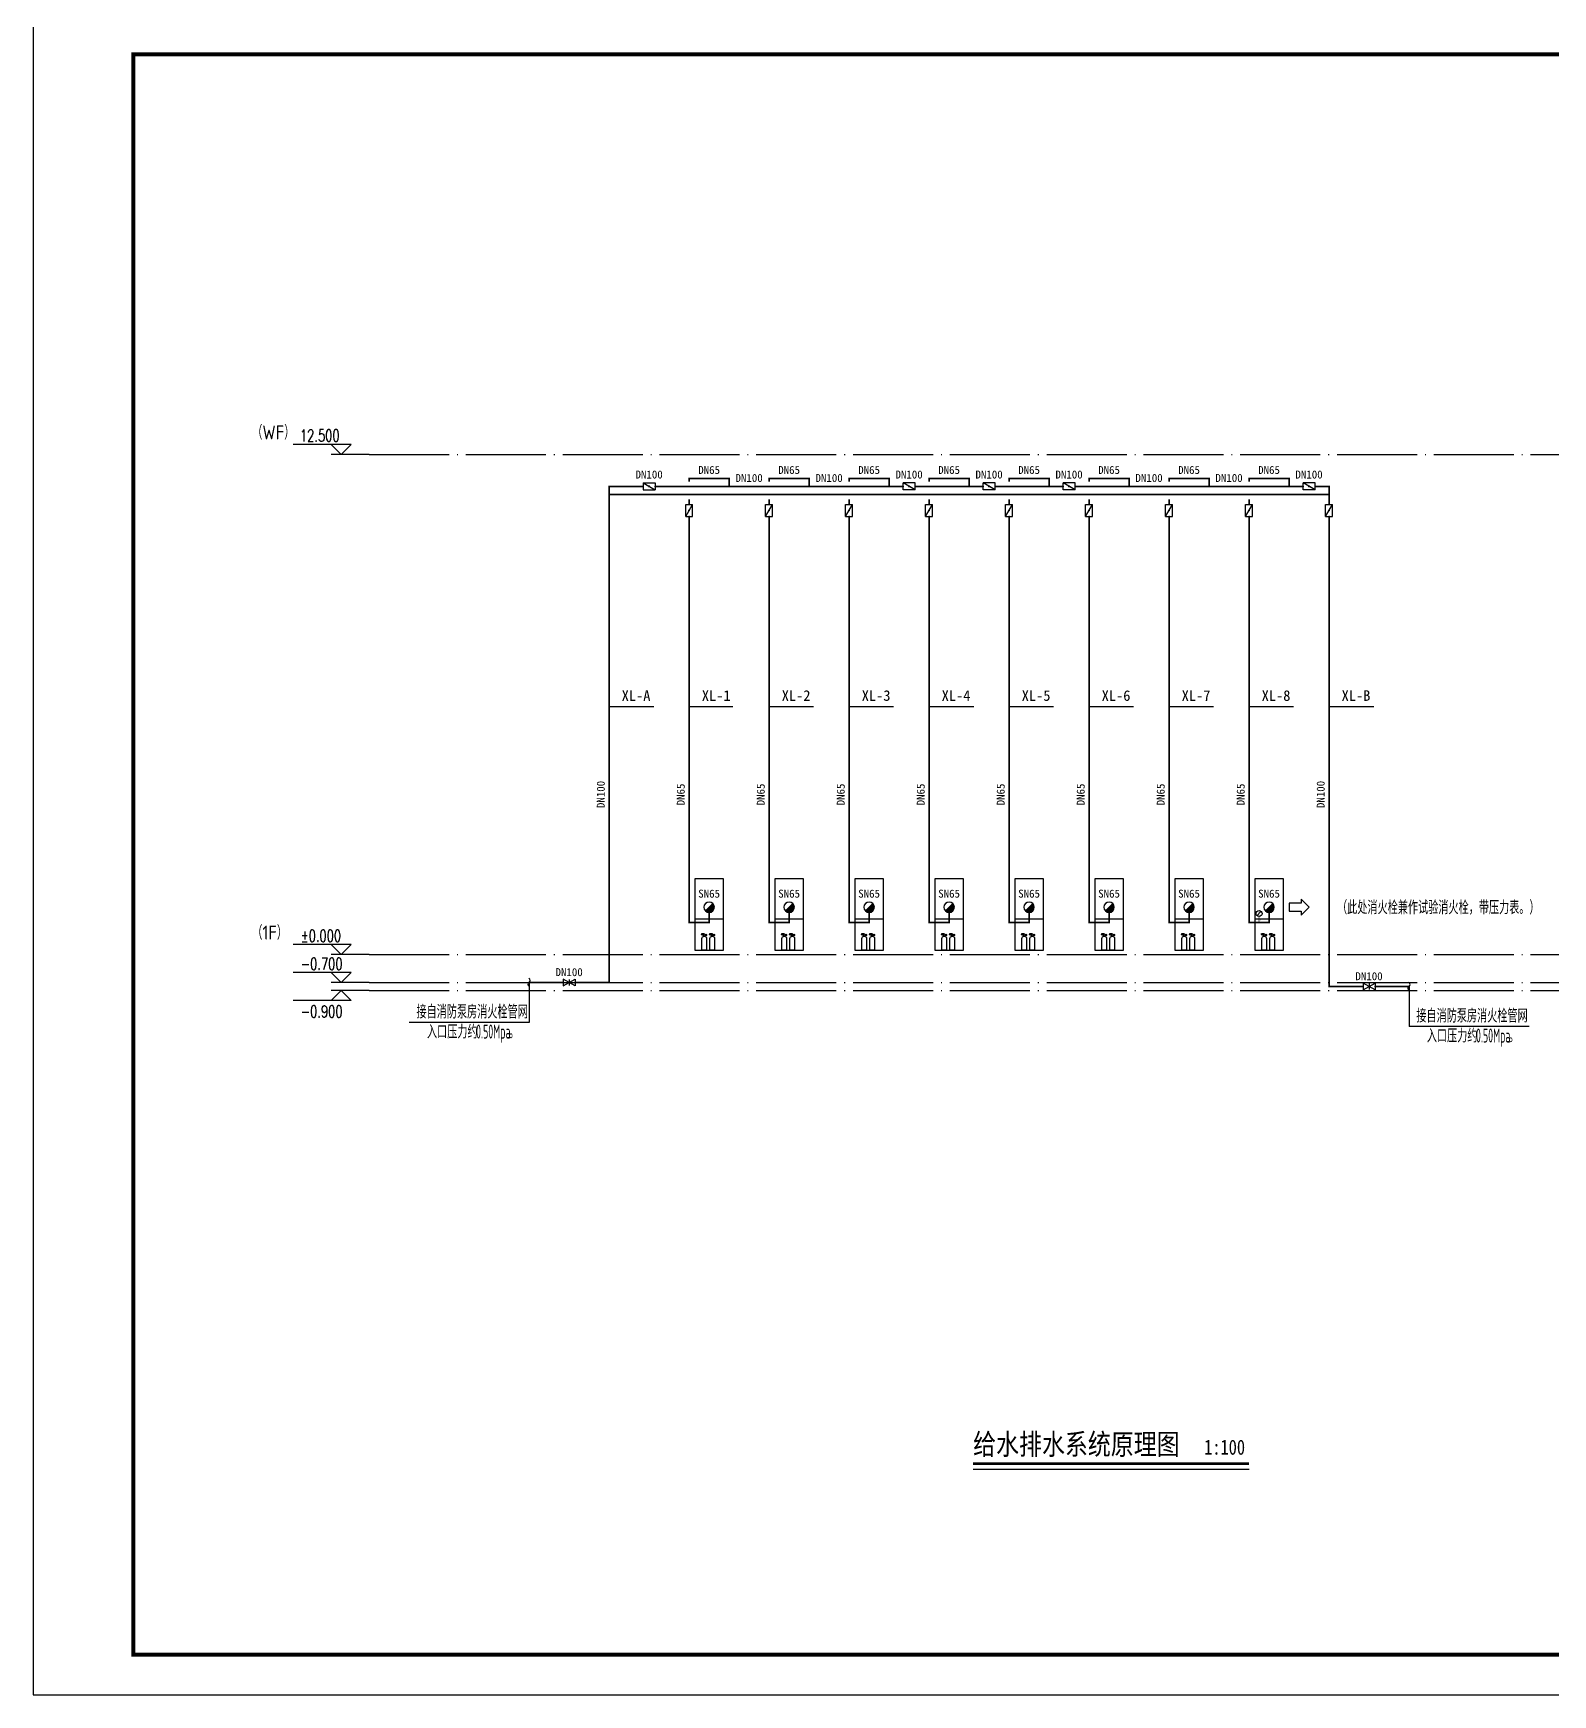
# Model space of a CAD drawing. Extents: x 12300 to 361047, y -1498650 to 1244242.
# Drawn here: x 230047 to 268041, y -77654 to -36129 of the extents above; entities that cross this region are included whole.
import ezdxf
from ezdxf.enums import TextEntityAlignment as Align

# ---------------------------------------------------------------- set-up
doc = ezdxf.new("R2010")
doc.units = 0
doc.header["$LTSCALE"] = 1000
doc.header["$MEASUREMENT"] = 0
doc.linetypes.add('CONTINOUS', pattern=[0])
doc.linetypes.add('DOTE', pattern=[2.42, 2, -0.2, 0.02, -0.2])
doc.layers.get('0').update_dxf_attribs({"color": 8, "linetype": 'CONTINUOUS'})
for name, color, linetype in [('DIM_ELEV', 8, 'CONTINUOUS'), ('DIM_SYMB', 8, 'CONTINUOUS'), ('DIM_消防', 1, 'CONTINUOUS'), ('EQUIP_消火栓', 7, 'CONTINUOUS'), ('EQUIP_消防', 7, 'CONTINUOUS'), ('GPSCOMMON', 8, 'CONTINUOUS'), ('PIPE-消防', 1, 'TG_X'), ('TEXT', 3, 'CONTINUOUS'), ('TEXT_消防', 1, 'CONTINUOUS'), ('TWT_TEXT', 7, 'CONTINUOUS'), ('TWT_TITLE', 7, 'CONTINUOUS'), ('VALVE_消防', 7, 'CONTINUOUS'), ('消防', 8, 'CONTINUOUS')]:
    doc.layers.add(name, color=color, linetype=linetype)
doc.styles.add('_TCH_DIM', font='SIMPLEX', dxfattribs={"bigfont": 'GBCBIG'})
doc.styles.add('_TWT_PIPEDN', font='', dxfattribs={"height": 3.5})
doc.styles.add('_TWT_SERIAL', font='', dxfattribs={"height": 3.5})
doc.styles.add('ht', font='simhei.ttf', dxfattribs={"width": 0.8})
doc.styles.get("Standard").update_dxf_attribs({"font": 'GBENOR', "bigfont": 'GBCBIG'})
doc.styles.add('TG_LINETYPE', font='', dxfattribs={"height": 1.5})
doc.styles.get('_TWT_PIPEDN').set_extended_font_data('SimSun')
doc.styles.get('_TWT_SERIAL').set_extended_font_data('SimSun')
doc.styles.get('TG_LINETYPE').set_extended_font_data('SimSun')
doc.linetypes.add('TG_X', pattern='A,2,-0.3,["X",TG_LINETYPE,S=0.1,R=0,X=-0.2,Y=-0.075],0', length=2.3)

# ---------------------------------------------------------------- blocks, each defined once
blk = doc.blocks.new('A$C15C232B9')
at = {"layer": 'GPSCOMMON', "color": 0}
for p, q in [((54, 400), (54, 382)), ((89, 400), (89, 381))]:
    blk.add_line(p, q, dxfattribs=at)
blk.add_lwpolyline([(0, 433), (46, 424), (46, 417), (0, 407)], close=True, dxfattribs=at)
blk.add_lwpolyline([(7, 319), (7, 0), (136, 0), (136, 319)], dxfattribs=at)
blk.add_circle((71, 419), 25.8, dxfattribs=at)
for centre, radius, start, end in [((71, 319), 64.6, 0, 180), ((114, 388), 72.3, 59.9224, 128.4308), ((132, 376), 76.9, 75.9367, 124.9306), ((121, 527), 104, 256.2297, 291.4401), ((111, 491), 77.5, 261.4149, 308.2617)]:
    blk.add_arc(centre, radius, start, end, dxfattribs=at)
blk = doc.blocks.new('XHSX')
at = {"layer": 'TWT_TEXT', "color": 0, "linetype": 'Continuous'}
blk.add_line((-267530, 156700), (-266830, 156700), dxfattribs=at)
blk.add_lwpolyline([(-267530, 155920), (-266830, 155920), (-266830, 157720), (-267530, 157720)], close=True, dxfattribs=at)
at = {"layer": '消防', "color": 8, "linetype": 'ByBlock', "xscale": 0.900000000372529, "yscale": 0.900000000372529, "zscale": 0.900000000372529}
for p in [(-267323, 155932, -42252), (-267122, 155932, -42252)]:
    blk.add_blockref('A$C15C232B9', p, dxfattribs=at)
blk = doc.blocks.new('$VALVE$00000316')
for p, q in [((-125, 72), (125, -72)), ((-125, 72), (-125, -72)), ((-125, 72), (125, 72)), ((125, 72), (125, -72)), ((-125, -72), (125, -72))]:
    blk.add_line(p, q)
at = {"const_width": 21.1}
blk.add_lwpolyline([(-11, 0, 1), (11, 0, 1)], format="xyb", close=True, dxfattribs=at)
for p in [(-125, 0), (125, 0)]:
    blk.add_point(p)
at = {"color": 7, "flags": 9}
for tag in ['XSIZE', 'YSIZE']:
    blk.add_attdef(tag, (0, 0), '', height=0.5, dxfattribs=at)
blk = doc.blocks.new('$TWTSYS$00000386')
blk.add_line((-93, 93, 0), (93, -93, 0))
blk.add_circle((0, 0, 0), 131)
at = {"color": 0}
for points in [[(34, -127, 0), (-127, 34, 0), (93, -93, 0), (-93, 93, 0)], [(-34, -127, 0), (-127, -34, 0), (34, -127, 0), (-127, 34, 0)], [(-93, -93, 0), (-93, -93, 0), (-34, -127, 0), (-127, -34, 0)]]:
    blk.add_solid(points, dxfattribs=at)
at = {"flags": 9}
blk.add_attdef('A', (0, 0, 0), '', height=0.00524, dxfattribs=at)
blk = doc.blocks.new('$VALVE$00000296')
for points in [[(-125, 72), (-125, -72), (125, 72), (125, -72), (-125, 72)], [(0, 60), (0, -64)]]:
    blk.add_lwpolyline(points)
for p in [(-125, 0), (125, 0)]:
    blk.add_point(p)
blk = doc.blocks.new('$TwtSys$00000132')
at = {"elevation": 0}
blk.add_lwpolyline([(7, -101, -0.575183), (0, 0, 0.604745), (-11, 101, 16.924828)], format="xyb", dxfattribs=at)
blk = doc.blocks.new('$VALVE$00000597')
blk.add_line((-93, 357), (93, 543))
blk.add_lwpolyline([(93, 543, 0, 50, 0), (-31, 456, 50, 50, 0)], format="xyseb")
for points, const_width in [([(0, 300), (0, 0)], 30), ([(0, 182), (75, 182), (75, 107)], 7.5)]:
    blk.add_lwpolyline(points, dxfattribs=dict(const_width=const_width))
blk.add_circle((0, 450), 150)

msp = doc.modelspace()

# ---------------------------------------------------------------- hatches: boundary and pattern name
at = {"layer": 'PIPE-消防'}
for points in [[(246446.8, -47253.9), (246446.8, -47233.9), (246426.8, -47233.9)], [(246446.8, -47253.9), (246426.8, -47253.9), (246426.8, -47233.9)], [(247446.8, -47253.9), (247446.8, -47233.9), (247466.8, -47233.9)], [(247446.8, -47253.9), (247466.8, -47253.9), (247466.8, -47233.9)], [(248446.8, -47253.9), (248446.8, -47233.9), (248426.8, -47233.9)], [(248446.8, -47253.9), (248426.8, -47253.9), (248426.8, -47233.9)], [(249446.8, -47253.9), (249446.8, -47233.9), (249466.8, -47233.9)], [(249446.8, -47253.9), (249466.8, -47253.9), (249466.8, -47233.9)], [(250446.8, -47253.9), (250446.8, -47233.9), (250426.8, -47233.9)], [(250446.8, -47253.9), (250426.8, -47253.9), (250426.8, -47233.9)], [(251446.8, -47253.9), (251446.8, -47233.9), (251466.8, -47233.9)], [(251446.8, -47253.9), (251466.8, -47253.9), (251466.8, -47233.9)], [(252446.8, -47253.9), (252446.8, -47233.9), (252426.8, -47233.9)], [(252446.8, -47253.9), (252426.8, -47253.9), (252426.8, -47233.9)], [(253446.8, -47253.9), (253446.8, -47233.9), (253466.8, -47233.9)], [(253446.8, -47253.9), (253466.8, -47253.9), (253466.8, -47233.9)], [(254446.8, -47253.9), (254446.8, -47233.9), (254426.8, -47233.9)], [(254446.8, -47253.9), (254426.8, -47253.9), (254426.8, -47233.9)], [(255446.8, -47253.9), (255446.8, -47233.9), (255466.8, -47233.9)], [(255446.8, -47253.9), (255466.8, -47253.9), (255466.8, -47233.9)], [(256446.8, -47253.9), (256446.8, -47233.9), (256426.8, -47233.9)], [(256446.8, -47253.9), (256426.8, -47253.9), (256426.8, -47233.9)], [(257446.8, -47253.9), (257446.8, -47233.9), (257466.8, -47233.9)], [(257446.8, -47253.9), (257466.8, -47253.9), (257466.8, -47233.9)], [(258446.8, -47253.9), (258446.8, -47233.9), (258426.8, -47233.9)], [(258446.8, -47253.9), (258426.8, -47253.9), (258426.8, -47233.9)], [(259446.8, -47253.9), (259446.8, -47233.9), (259466.8, -47233.9)], [(259446.8, -47253.9), (259466.8, -47253.9), (259466.8, -47233.9)], [(260446.8, -47253.9), (260446.8, -47233.9), (260426.8, -47233.9)], [(260446.8, -47253.9), (260426.8, -47253.9), (260426.8, -47233.9)], [(261446.8, -47253.9), (261446.8, -47233.9), (261466.8, -47233.9)], [(261446.8, -47253.9), (261466.8, -47253.9), (261466.8, -47233.9)], [(244446.8, -47453.9), (244446.8, -47433.9), (244426.8, -47433.9)], [(244446.8, -47453.9), (244426.8, -47453.9), (244426.8, -47433.9)], [(262446.8, -47453.9), (262446.8, -47433.9), (262466.8, -47433.9)], [(262446.8, -47453.9), (262466.8, -47453.9), (262466.8, -47433.9)], [(246446.8, -58353.9), (246446.8, -58373.9), (246426.8, -58373.9)], [(246446.8, -58353.9), (246426.8, -58353.9), (246426.8, -58373.9)], [(246946.8, -58353.9), (246946.8, -58373.9), (246966.8, -58373.9)], [(246946.8, -58353.9), (246966.8, -58353.9), (246966.8, -58373.9)], [(248446.8, -58353.9), (248446.8, -58373.9), (248426.8, -58373.9)], [(248446.8, -58353.9), (248426.8, -58353.9), (248426.8, -58373.9)], [(248946.8, -58353.9), (248946.8, -58373.9), (248966.8, -58373.9)], [(248946.8, -58353.9), (248966.8, -58353.9), (248966.8, -58373.9)], [(250446.8, -58353.9), (250446.8, -58373.9), (250426.8, -58373.9)], [(250446.8, -58353.9), (250426.8, -58353.9), (250426.8, -58373.9)], [(250946.8, -58353.9), (250946.8, -58373.9), (250966.8, -58373.9)], [(250946.8, -58353.9), (250966.8, -58353.9), (250966.8, -58373.9)], [(252446.8, -58353.9), (252446.8, -58373.9), (252426.8, -58373.9)], [(252446.8, -58353.9), (252426.8, -58353.9), (252426.8, -58373.9)], [(252946.8, -58353.9), (252946.8, -58373.9), (252966.8, -58373.9)], [(252946.8, -58353.9), (252966.8, -58353.9), (252966.8, -58373.9)], [(254446.8, -58353.9), (254446.8, -58373.9), (254426.8, -58373.9)], [(254446.8, -58353.9), (254426.8, -58353.9), (254426.8, -58373.9)], [(254946.8, -58353.9), (254946.8, -58373.9), (254966.8, -58373.9)], [(254946.8, -58353.9), (254966.8, -58353.9), (254966.8, -58373.9)], [(256446.8, -58353.9), (256446.8, -58373.9), (256426.8, -58373.9)], [(256446.8, -58353.9), (256426.8, -58353.9), (256426.8, -58373.9)], [(256946.8, -58353.9), (256946.8, -58373.9), (256966.8, -58373.9)], [(256946.8, -58353.9), (256966.8, -58353.9), (256966.8, -58373.9)], [(258446.8, -58353.9), (258446.8, -58373.9), (258426.8, -58373.9)], [(258446.8, -58353.9), (258426.8, -58353.9), (258426.8, -58373.9)], [(258946.8, -58353.9), (258946.8, -58373.9), (258966.8, -58373.9)], [(258946.8, -58353.9), (258966.8, -58353.9), (258966.8, -58373.9)], [(260446.8, -58353.9), (260446.8, -58373.9), (260426.8, -58373.9)], [(260446.8, -58353.9), (260426.8, -58353.9), (260426.8, -58373.9)], [(260946.8, -58353.9), (260946.8, -58373.9), (260966.8, -58373.9)], [(260946.8, -58353.9), (260966.8, -58353.9), (260966.8, -58373.9)], [(244446.8, -59853.9), (244446.8, -59873.9), (244466.8, -59873.9)], [(244446.8, -59853.9), (244466.8, -59853.9), (244466.8, -59873.9)], [(262446.8, -59953.9), (262426.8, -59953.9), (262426.8, -59973.9)], [(262446.8, -59953.9), (262446.8, -59973.9), (262426.8, -59973.9)]]:
    msp.add_hatch(color=256, dxfattribs=at).paths.add_polyline_path(points)

# ---------------------------------------------------------------- linework, layer by layer
at = {"color": 250, "linetype": 'DOTE'}
for p, q in [((238446.8, -46653.9), (278446.8, -46653.9)), ((238446.8, -59153.9), (278446.8, -59153.9)), ((238446.8, -59853.9), (278446.8, -59853.9)), ((238446.8, -60053.9), (278446.8, -60053.9))]:
    msp.add_line(p, q, dxfattribs=at)
at = {"layer": 'DIM_ELEV', "color": 3, "linetype": 'CONTINOUS'}
for p, q in [((237996.8, -46403.9), (236546.8, -46403.9)), ((237746.8, -46653.9), (237496.8, -46403.9)), ((237746.8, -46653.9), (237996.8, -46403.9)), ((238446.8, -46653.9), (237496.8, -46653.9)), ((237996.8, -58903.9), (236546.8, -58903.9)), ((237746.8, -59153.9), (237496.8, -58903.9)), ((237746.8, -59153.9), (237996.8, -58903.9)), ((238446.8, -59153.9), (237496.8, -59153.9)), ((237996.8, -59603.9), (236546.8, -59603.9)), ((237746.8, -59853.9), (237496.8, -59603.9)), ((237746.8, -59853.9), (237996.8, -59603.9)), ((238446.8, -59853.9), (237496.8, -59853.9)), ((237746.8, -60053.9), (237496.8, -60303.9)), ((238446.8, -60053.9), (237496.8, -60053.9)), ((237746.8, -60053.9), (237996.8, -60303.9)), ((237996.8, -60303.9), (236546.8, -60303.9))]:
    msp.add_line(p, q, dxfattribs=at)
at = {"layer": 'DIM_SYMB', "color": 3, "const_width": 70}
msp.add_lwpolyline([(253548, -71876.6), (260445.7, -71876.6)], dxfattribs=at)
at = {"layer": 'DIM_SYMB', "color": 3}
msp.add_lwpolyline([(253548, -72016.6), (260445.7, -72016.6)], dxfattribs=at)
at = {"layer": 'DIM_消防'}
for p, q in [((244446.8, -52953.9), (244646.8, -52953.9)), ((244646.8, -52953.9), (245568.3, -52953.9)), ((246446.8, -52953.9), (246646.8, -52953.9)), ((246646.8, -52953.9), (247541.6, -52953.9)), ((248446.8, -52953.9), (248646.8, -52953.9)), ((248646.8, -52953.9), (249554.3, -52953.9)), ((250446.8, -52953.9), (250646.8, -52953.9)), ((250646.8, -52953.9), (251554.3, -52953.9)), ((252446.8, -52953.9), (252646.8, -52953.9)), ((252646.8, -52953.9), (253563.2, -52953.9)), ((254446.8, -52953.9), (254646.8, -52953.9)), ((254646.8, -52953.9), (255554.3, -52953.9)), ((256446.8, -52953.9), (256646.8, -52953.9)), ((256646.8, -52953.9), (257558.1, -52953.9)), ((258446.8, -52953.9), (258646.8, -52953.9)), ((258646.8, -52953.9), (259555.6, -52953.9)), ((260446.8, -52953.9), (260646.8, -52953.9)), ((260646.8, -52953.9), (261555.6, -52953.9)), ((262446.8, -52953.9, 0), (262646.8, -52953.9, 0)), ((262646.8, -52953.9, 0), (263563.2, -52953.9, 0))]:
    msp.add_line(p, q, dxfattribs=at)
at = {"layer": 'PIPE-消防', "const_width": 40}
for points in [[(246446.8, -47253.9), (247446.8, -47253.9)], [(246446.8, -47332.9), (246446.8, -47253.9)], [(247446.8, -47453.9), (247446.8, -47253.9)], [(248446.8, -47253.9), (249446.8, -47253.9)], [(248446.8, -47332.9), (248446.8, -47253.9)], [(249446.8, -47453.9), (249446.8, -47253.9)], [(250446.8, -47253.9), (251446.8, -47253.9)], [(250446.8, -47332.9), (250446.8, -47253.9)], [(251446.8, -47453.9), (251446.8, -47253.9)], [(252446.8, -47253.9), (253446.8, -47253.9)], [(252446.8, -47332.9), (252446.8, -47253.9)], [(253446.8, -47453.9), (253446.8, -47253.9)], [(254446.8, -47253.9), (255446.8, -47253.9)], [(254446.8, -47332.9), (254446.8, -47253.9)], [(255446.8, -47453.9), (255446.8, -47253.9)], [(256446.8, -47253.9), (257446.8, -47253.9)], [(256446.8, -47332.9), (256446.8, -47253.9)], [(257446.8, -47453.9), (257446.8, -47253.9)], [(258446.8, -47253.9), (259446.8, -47253.9)], [(258446.8, -47332.9), (258446.8, -47253.9)], [(259446.8, -47453.9), (259446.8, -47253.9)], [(260446.8, -47253.9), (261446.8, -47253.9)], [(260446.8, -47332.9), (260446.8, -47253.9)], [(261446.8, -47453.9), (261446.8, -47253.9)], [(244446.8, -47453.9), (245297, -47453.9)], [(244446.8, -47653.9), (244446.8, -47453.9)], [(244446.8, -47653.9), (262446.8, -47653.9)], [(244446.8, -59853.9), (244446.8, -47653.9)], [(245596.6, -47453.9), (247446.8, -47453.9)], [(247446.8, -47453.9), (249446.8, -47453.9)], [(249446.8, -47453.9), (251446.8, -47453.9)], [(251446.8, -47453.9), (251797, -47453.9)], [(252096.6, -47453.9), (253446.8, -47453.9)], [(253446.8, -47453.9), (253797, -47453.9)], [(254096.6, -47453.9), (255446.8, -47453.9)], [(255446.8, -47453.9), (255797, -47453.9)], [(256096.6, -47453.9), (257446.8, -47453.9)], [(257446.8, -47453.9), (259446.8, -47453.9)], [(259446.8, -47453.9), (261446.8, -47453.9)], [(261446.8, -47453.9), (261797, -47453.9)], [(262096.6, -47453.9), (262446.8, -47453.9)], [(262446.8, -47653.9), (262446.8, -47453.9)], [(262446.8, -47904.1), (262446.8, -47653.9)], [(246446.8, -47904.1), (246446.8, -47774.9)], [(248446.8, -47904.1), (248446.8, -47774.9)], [(250446.8, -47904.1), (250446.8, -47774.9)], [(252446.8, -47904.1), (252446.8, -47774.9)], [(254446.8, -47904.1), (254446.8, -47774.9)], [(256446.8, -47904.1), (256446.8, -47774.9)], [(258446.8, -47904.1), (258446.8, -47774.9)], [(260446.8, -47904.1), (260446.8, -47774.9)], [(246446.8, -58353.9), (246446.8, -48203.7)], [(248446.8, -58353.9), (248446.8, -48203.7)], [(250446.8, -58353.9), (250446.8, -48203.7)], [(252446.8, -58353.9), (252446.8, -48203.7)], [(254446.8, -58353.9), (254446.8, -48203.7)], [(256446.8, -58353.9), (256446.8, -48203.7)], [(258446.8, -58353.9), (258446.8, -48203.7)], [(260446.8, -58353.9), (260446.8, -48203.7)], [(262446.8, -59953.9), (262446.8, -48203.7)], [(246946.8, -58353.9), (246946.8, -58103.9)], [(248946.8, -58353.9), (248946.8, -58103.9)], [(250946.8, -58353.9), (250946.8, -58103.9)], [(252946.8, -58353.9), (252946.8, -58103.9)], [(254946.8, -58353.9), (254946.8, -58103.9)], [(256946.8, -58353.9), (256946.8, -58103.9)], [(258946.8, -58353.9), (258946.8, -58103.9)], [(260946.8, -58353.9), (260946.8, -58103.9)], [(246446.8, -58353.9), (246946.8, -58353.9)], [(248446.8, -58353.9), (248946.8, -58353.9)], [(250446.8, -58353.9), (250946.8, -58353.9)], [(252446.8, -58353.9), (252946.8, -58353.9)], [(254446.8, -58353.9), (254946.8, -58353.9)], [(256446.8, -58353.9), (256946.8, -58353.9)], [(258446.8, -58353.9), (258946.8, -58353.9)], [(260446.8, -58353.9), (260946.8, -58353.9)], [(242446.8, -59853.9), (243296.8, -59853.9)], [(243596.8, -59853.9), (244446.8, -59853.9)], [(262446.8, -59953.9), (263296.8, -59953.9)], [(263596.8, -59953.9), (264446.8, -59953.9)]]:
    msp.add_lwpolyline(points, dxfattribs=at)
at = {"layer": 'TEXT', "color": 3}
for p, q in [((242446.8, -59853.9), (242446.8, -60853.9)), ((264446.8, -59953.9, 0), (264446.8, -60953.9, 0)), ((242446.8, -60853.9), (239446.8, -60853.9)), ((267446.8, -60953.9, 0), (264446.8, -60953.9, 0))]:
    msp.add_line(p, q, dxfattribs=at)
at = {"layer": 'TEXT_消防', "linetype": 'CONTINOUS'}
msp.add_lwpolyline([(261746.8, -57872.9), (261446.8, -57872.9), (261446.8, -58072.9), (261746.8, -58072.9), (261746.8, -58172.9), (261946.8, -57972.9), (261746.8, -57772.9), (261746.8, -57872.9)], dxfattribs=at)
at = {"layer": 'TWT_TITLE', "color": 3}
msp.add_lwpolyline([(230046.8, -77653.9), (289446.8, -77653.9), (289446.8, -35653.9), (230046.8, -35653.9)], close=True, dxfattribs=at)
at = {"layer": 'TWT_TITLE', "color": 3, "const_width": 100}
msp.add_lwpolyline([(232546.8, -76653.9), (288446.8, -76653.9), (288446.8, -36653.9), (232546.8, -36653.9)], close=True, dxfattribs=at)

# ---------------------------------------------------------------- block references
at = {"color": 8, "xscale": -1}
for p in [(-20233.2, -214973.9, -20.9), (-18233.2, -214973.9, -20.9), (-16233.2, -214973.9, -20.9), (-14233.2, -214973.9, -20.9), (-12233.2, -214973.9, -20.9), (-10233.2, -214973.9, -20.9), (-8233.2, -214973.9, -20.9), (-6233.2, -214973.9, -20.9)]:
    msp.add_blockref('XHSX', p, dxfattribs=at)
at = {"layer": 'EQUIP_消火栓', "xscale": -1}
for p in [(246946.8, -57972.9), (248946.8, -57972.9), (250946.8, -57972.9), (252946.8, -57972.9), (254946.8, -57972.9), (256946.8, -57972.9), (258946.8, -57972.9), (260946.8, -57972.9)]:
    msp.add_blockref('$TWTSYS$00000386', p, dxfattribs=at)
at = {"layer": 'EQUIP_消防'}
for p in [(242446.8, -59853.9), (264446.8, -59953.9)]:
    msp.add_blockref('$TwtSys$00000132', p, dxfattribs=at)
at = {"layer": 'VALVE_消防', "zscale": 1.2}
for name, p, xscale, yscale in [('$VALVE$00000316', (245446.8, -47453.9), 1.2, 1.2), ('$VALVE$00000316', (251946.8, -47453.9), -1.2, -1.2), ('$VALVE$00000316', (253946.8, -47453.9), -1.2, -1.2), ('$VALVE$00000316', (255946.8, -47453.9), -1.2, -1.2), ('$VALVE$00000316', (261946.8, -47453.9), -1.2, -1.2), ('$VALVE$00000296', (243446.8, -59853.9), 1.2, 1.2), ('$VALVE$00000296', (263446.8, -59953.9), 1.2, 1.2)]:
    msp.add_blockref(name, p, dxfattribs=dict(at, xscale=xscale, yscale=yscale))
at = {"layer": 'VALVE_消防'}
for name, p, xscale, yscale, zscale, rotation in [('$VALVE$00000316', (246446.8, -48053.9), 1.2, 1.2, 1.2, 89.99999999999748), ('$VALVE$00000316', (248446.8, -48053.9), 1.2, 1.2, 1.2, 89.99999999999748), ('$VALVE$00000316', (250446.8, -48053.9), 1.2, 1.2, 1.2, 89.99999999999748), ('$VALVE$00000316', (252446.8, -48053.9), 1.2, 1.2, 1.2, 89.99999999999748), ('$VALVE$00000316', (254446.8, -48053.9), 1.2, 1.2, 1.2, 89.99999999999748), ('$VALVE$00000316', (256446.8, -48053.9), 1.2, 1.2, 1.2, 89.99999999999748), ('$VALVE$00000316', (258446.8, -48053.9), 1.2, 1.2, 1.2, 89.99999999999748), ('$VALVE$00000316', (260446.8, -48053.9), 1.2, 1.2, 1.2, 89.99999999999748), ('$VALVE$00000316', (262446.8, -48053.9), 1.2, 1.2, 1.2, 89.99999999999514), ('$VALVE$00000597', (260696.8, -58353.9), 0.5, 0.5, 0.5, 359.9999963427402)]:
    msp.add_blockref(name, p, dxfattribs=dict(at, xscale=xscale, yscale=yscale, zscale=zscale, rotation=rotation))

# ---------------------------------------------------------------- texts
at = {"layer": 'DIM_ELEV', "color": 3, "linetype": 'CONTINOUS'}
for s, p in [('（WF）', (235525.4, -46280.9, -20.9)), ('（1F）', (235525.4, -58780.9, -20.9))]:
    msp.add_text(s, height=350, dxfattribs=at).set_placement(p)
at = {"layer": 'DIM_ELEV', "color": 7, "linetype": 'CONTINOUS', "style": '_TCH_DIM', "width": 0.705882}
for s, p in [('12.500', (236716.8, -46333.9)), ('%%P0.000', (236736.8, -58833.9)), ('-0.700', (236736.8, -59533.9)), ('-0.900', (236736.8, -60723.9))]:
    msp.add_text(s, height=297.5, dxfattribs=at).set_placement(p)
at = {"layer": 'DIM_SYMB', "color": 3, "style": 'ht', "width": 0.8}
for s, height, p in [('给水排水系统原理图', 525.74, (253548, -71653.9)), ('1:100', 375.53, (259324.6, -71653.9))]:
    msp.add_text(s, height=height, dxfattribs=at).set_placement(p)
at = {"layer": 'DIM_消防', "color": 7, "style": '_TWT_SERIAL'}
for s, p in [('XL-A', (244759.9, -52813.9)), ('XL-1', (246764.2, -52813.9)), ('XL-2', (248762.1, -52813.9)), ('XL-3', (250762.1, -52813.9)), ('XL-4', (252760.7, -52813.9)), ('XL-5', (254762.1, -52813.9)), ('XL-6', (256761.5, -52813.9)), ('XL-7', (258761.9, -52813.9)), ('XL-8', (260761.9, -52813.9)), ('XL-B', (262760.7, -52813.9, 0))]:
    msp.add_text(s, height=264.35, dxfattribs=at).set_placement(p)
at = {"layer": 'TEXT', "color": 3}
for s, height, p in [('接自消防泵房消火栓管网', 337.589, (239628.7, -60753.9)), ('接自消防泵房消火栓管网', 337.589, (264628.7, -60853.9, 0)), ('入口压力约', 337.59, (239891.4, -61253.9)), ('入口压力约', 337.59, (264891.4, -61353.9, 0)), ('。', 337.6, (241942.7, -61253.9)), ('。', 337.6, (266942.7, -61353.9, 0))]:
    msp.add_text(s, height=height, dxfattribs=at).set_placement(p)
at = {"layer": 'TEXT', "color": 3, "width": 0.6}
for p in [(241120.2, -61253.9), (266120.2, -61353.9, 0)]:
    msp.add_text('0.50Mpa', height=350, dxfattribs=at).set_placement(p)
at = {"layer": 'TEXT_消防', "linetype": 'TG_X', "style": '_TWT_PIPEDN'}
for s, p in [('DN100', (245446.8, -47317.4)), ('DN65', (246946.8, -47203.9, -20.9)), ('DN100', (247946.8, -47403.9, -20.9)), ('DN65', (248946.8, -47203.9, -20.9)), ('DN100', (249946.8, -47403.9, -20.9)), ('DN65', (250946.8, -47203.9, -20.9)), ('DN100', (251946.8, -47317.4, 0)), ('DN65', (252946.8, -47203.9, -20.9)), ('DN100', (253946.8, -47317.4, 0)), ('DN65', (254946.8, -47203.9, -20.9)), ('DN100', (255946.8, -47317.4, 0)), ('DN65', (256946.8, -47203.9, -20.9)), ('DN100', (257946.8, -47403.9, -20.9)), ('DN65', (258946.8, -47203.9, -20.9)), ('DN100', (259946.8, -47403.9, -20.9)), ('DN65', (260946.8, -47203.9, -20.9)), ('DN100', (261946.8, -47317.4, 0)), ('SN65', (246946.8, -57791.9, 0)), ('SN65', (248946.8, -57791.9, 0)), ('SN65', (250946.8, -57791.9, 0)), ('SN65', (252946.8, -57791.9, 0)), ('SN65', (254946.8, -57791.9, 0)), ('SN65', (256946.8, -57791.9, 0)), ('SN65', (258946.8, -57791.9, 0)), ('SN65', (260946.8, -57791.9, 0)), ('DN100', (243446.8, -59753.9)), ('DN100', (263446.8, -59855.9, 0))]:
    msp.add_text(s, height=200, dxfattribs=at).set_placement(p, align=Align.BOTTOM_CENTER)
for s, p in [('DN100', (244396.8, -55153.9)), ('DN65', (246396.8, -55153.9)), ('DN65', (248396.8, -55153.9)), ('DN65', (250396.8, -55153.9)), ('DN65', (252396.8, -55153.9)), ('DN65', (254396.8, -55153.9)), ('DN65', (256396.8, -55153.9)), ('DN65', (258396.8, -55153.9)), ('DN65', (260396.8, -55153.9)), ('DN100', (262396.8, -55153.9, 0))]:
    msp.add_text(s, height=200, rotation=90, dxfattribs=at).set_placement(p, align=Align.BOTTOM_CENTER)
at = {"layer": 'TEXT_消防', "linetype": 'CONTINOUS'}
msp.add_text('（此处消火栓兼作试验消火栓，带压力表。）', height=337.589, dxfattribs=at).set_placement((262646.8, -58147.9))

doc.saveas('drawing.dxf')
